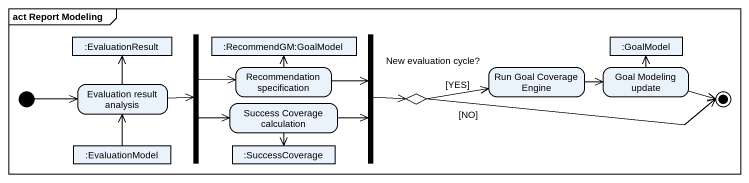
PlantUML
@startuml
mainframe act Report Modeling
hide empty description
state ":EvaluationResult" as EvaluationResult <<object>>
state fork1 <<fork>>
state ":RecommendGM:GoalModel" as RecommendGM_GoalModel <<object>>
state fork2 <<join>>
state ":GoalModel" as GoalModel <<object>>
state "Evaluation result analysis" as Evaluation_result_analysis
state "Recommendation specification" as Recommendation_specification
state "Run Goal Coverage Engine" as Run_Goal_Coverage_Engine
state "Goal Modeling update" as Goal_Modeling_update
state "Success Coverage calculation" as Success_Coverage_calculation
state "New evaluation cycle?" as New_evaluation_cycle <<choice>>
state ":EvaluationModel" as EvaluationModel <<object>>
state ":SuccessCoverage" as SuccessCoverage <<object>>
[*] -right-> Evaluation_result_analysis
fork1 -right-> Recommendation_specification
fork1 -right-> Success_Coverage_calculation
fork2 -right-> New_evaluation_cycle
Evaluation_result_analysis -up-> EvaluationResult
Evaluation_result_analysis -right-> fork1
Recommendation_specification -up-> RecommendGM_GoalModel
Recommendation_specification -right-> fork2
Run_Goal_Coverage_Engine -right-> Goal_Modeling_update
Goal_Modeling_update -up-> GoalModel
Success_Coverage_calculation -right-> fork2
Success_Coverage_calculation --> SuccessCoverage
New_evaluation_cycle -right-> Run_Goal_Coverage_Engine : [YES]
EvaluationModel -up-> Evaluation_result_analysis
Goal_Modeling_update -right-> [*]
New_evaluation_cycle -right-> [*] : [NO]
@enduml
